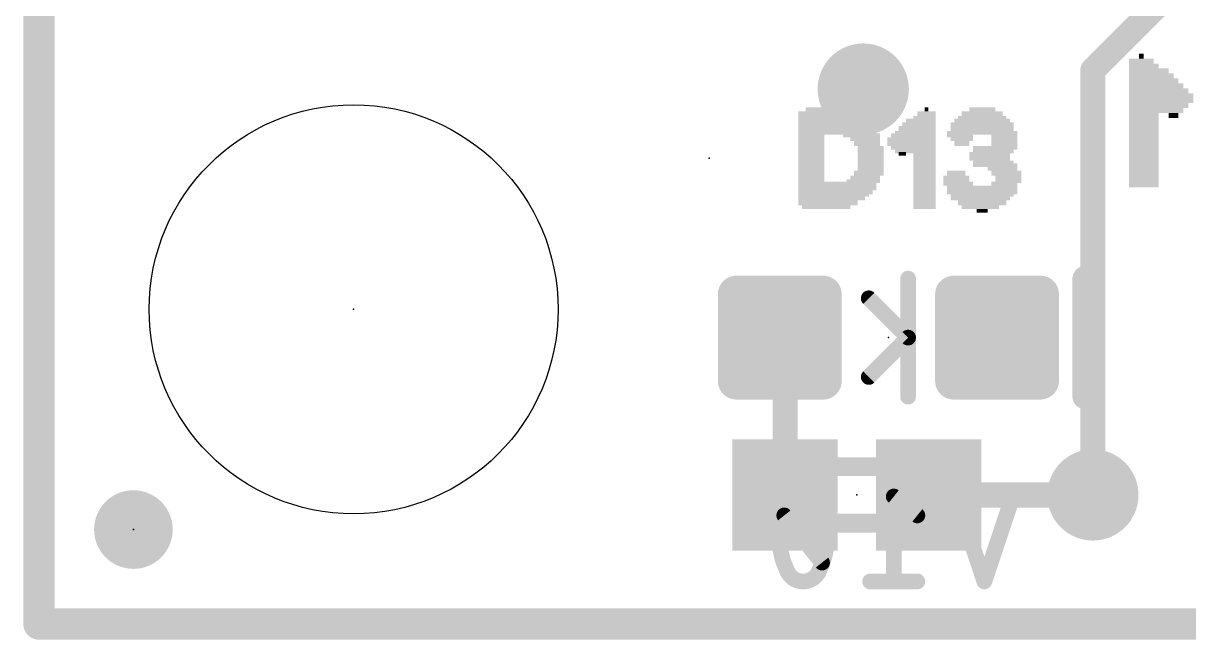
# Model space of a CAD drawing. Extents: x -34 to 52.6, y -23.4 to 26.6.
# Drawn here: x -0.13 to 9.28, y -0.13 to 4.85 of the extents above; entities that cross this region are included whole.
import ezdxf

# ---------------------------------------------------------------- set-up
doc = ezdxf.new("R2010")
doc.units = 0
for name, color, linetype in [('1', 12, 'CONTINUOUS'), ('16', 140, 'CONTINUOUS'), ('18', 110, 'CONTINUOUS'), ('20', 53, 'CONTINUOUS'), ('21', 41, 'CONTINUOUS'), ('22', 40, 'CONTINUOUS'), ('23', 53, 'CONTINUOUS'), ('24', 53, 'CONTINUOUS'), ('51', 53, 'CONTINUOUS')]:
    doc.layers.add(name, color=color, linetype=linetype)

# ---------------------------------------------------------------- blocks, each defined once
blk = doc.blocks.new('RECT160000X160000R30')
at = {"const_width": 0.15}
blk.add_lwpolyline([(0.425, -0.35), (0.425, 0.35, 0.4142), (0.35, 0.425), (-0.35, 0.425, 0.4142), (-0.425, 0.35), (-0.425, -0.35, 0.4142), (-0.35, -0.425), (0.35, -0.425, 0.4142)], format="xyb", close=True, dxfattribs=at)
blk.add_solid([(-0.3754, -0.3754), (0.3754, -0.3754), (-0.3754, 0.3754), (0.3754, 0.3754)])
blk = doc.blocks.new('PIE')
at = {"const_width": 0.5}
blk.add_lwpolyline([(0, -0.25, 1), (0, 0.25, 1), (0, -0.25)], format="xyb", dxfattribs=at)
blk = doc.blocks.new('RECT')
blk.add_solid([(-0.5, -0.5), (0.5, -0.5), (-0.5, 0.5), (0.5, 0.5)])
blk = doc.blocks.new('ROUNDV')
at = {"const_width": 0.5}
blk.add_lwpolyline([(0, -0.25, 1), (0, 0.25, 1), (0, -0.25)], format="xyb", dxfattribs=at)

msp = doc.modelspace()

# ---------------------------------------------------------------- linework, layer by layer
at = {"layer": '1'}
for points, const_width in [([(0, 0), (0, 25.4)], 0.254), ([(5.981, 2.3114), (6.024, 2.2684)], 0.2032), ([(6.024, 2.2684), (6.024, 1.0414)], 0.2032), ([(8.509, 1.0414), (7.184, 1.0414)], 0.2032), ([(25.4, 0), (0, 0)], 0.254)]:
    msp.add_lwpolyline(points, dxfattribs=dict(at, const_width=const_width))
for points, const_width in [([(6.0169, 2.3473, 1), (5.9451, 2.2755)], 0.1016), ([(6.0748, 2.2684, 1), (5.9732, 2.2684)], 0.1016), ([(5.9881, 2.2325, 1), (6.0599, 2.3043)], 0.1016), ([(7.184, 1.0922, 1), (7.184, 0.9906)], 0.1016), ([(8.509, 0.9906, 1), (8.509, 1.0922)], 0.1016), ([(5.9732, 1.0414, 1), (6.0748, 1.0414)], 0.1016), ([(0, 0.0635, 1), (0, -0.0635)], 0.127), ([(-0.0635, 0, 1), (0.0635, 0)], 0.127)]:
    msp.add_lwpolyline(points, format="xyb", dxfattribs=dict(at, const_width=const_width))
at = {"layer": '16'}
for points, const_width in [([(0, 0), (0, 25.4)], 0.254), ([(10.0076, 5.969), (8.509, 4.4704)], 0.2032), ([(8.509, 4.4704), (8.509, 1.0414)], 0.2032), ([(7.0917, 0.8763), (6.9012, 1.0287)], 0.127), ([(6.9012, 1.0287), (6.9012, 0.3429)], 0.127), ([(7.6327, 0.3429), (7.4041, 1.0287)], 0.127), ([(7.8613, 1.0287), (7.6327, 0.3429)], 0.127), ([(6.3221, 0.4953), (6.0173, 0.8763)], 0.127), ([(7.0917, 0.3429), (6.7107, 0.3429)], 0.127), ([(25.4, 0), (0, 0)], 0.254)]:
    msp.add_lwpolyline(points, dxfattribs=dict(at, const_width=const_width))
for points, const_width in [([(8.5598, 4.4704, 1), (8.4582, 4.4704)], 0.1016), ([(8.4731, 4.5063, 1), (8.5449, 4.4345)], 0.1016), ([(6.1697, 1.0287, 0.3205), (6.0363, 0.9335)], 0.127), ([(6.303, 0.9335, 0.3205), (6.1697, 1.0287)], 0.127), ([(6.1697, 1.0604, 1), (6.1697, 0.997)], 0.0635), ([(6.1697, 0.997, 1), (6.1697, 1.0604)], 0.0635), ([(6.921, 1.0535, 1), (6.8813, 1.0039)], 0.0635), ([(6.9329, 1.0287, 1), (6.8694, 1.0287)], 0.0635), ([(7.4342, 1.0387, 1), (7.374, 1.0187)], 0.0635), ([(7.8914, 1.0187, 1), (7.8312, 1.0387)], 0.0635), ([(8.4582, 1.0414, 1), (8.5598, 1.0414)], 0.1016), ([(6.0363, 0.9335, 0.1139), (5.9792, 0.6858)], 0.127), ([(6.0063, 0.9437, 1), (6.0663, 0.9232)], 0.0635), ([(6.0649, 0.9195, 1), (6.0078, 0.9474)], 0.0635), ([(6.3602, 0.6858, 0.1139), (6.303, 0.9335)], 0.127), ([(6.3316, 0.9474, 1), (6.2745, 0.9195)], 0.0635), ([(6.273, 0.9232, 1), (6.333, 0.9437)], 0.0635), ([(6.0421, 0.8961, 1), (5.9925, 0.8565)], 0.0635), ([(7.0718, 0.8515, 1), (7.1115, 0.9011)], 0.0635), ([(5.9792, 0.6858, 0.1139), (6.0363, 0.4382)], 0.127), ([(6.0109, 0.6858, 1), (5.9474, 0.6858)], 0.0635), ([(5.9474, 0.6858, 1), (6.0109, 0.6858)], 0.0635), ([(6.303, 0.4382, 0.1139), (6.3602, 0.6858)], 0.127), ([(6.3919, 0.6858, 1), (6.3284, 0.6858)], 0.0635), ([(6.3284, 0.6858, 1), (6.3919, 0.6858)], 0.0635), ([(6.0363, 0.4382, 0.3205), (6.1697, 0.3429)], 0.127), ([(6.0663, 0.4484, 1), (6.0063, 0.4279)], 0.0635), ([(6.0078, 0.4242, 1), (6.0649, 0.4521)], 0.0635), ([(6.1697, 0.3429, 0.3205), (6.303, 0.4382)], 0.127), ([(6.2745, 0.4521, 1), (6.3316, 0.4242)], 0.0635), ([(6.333, 0.4279, 1), (6.273, 0.4484)], 0.0635), ([(6.2973, 0.4755, 1), (6.3469, 0.5151)], 0.0635), ([(6.1697, 0.3746, 1), (6.1697, 0.3112)], 0.0635), ([(6.1697, 0.3112, 1), (6.1697, 0.3746)], 0.0635), ([(6.7107, 0.3747, 1), (6.7107, 0.3112)], 0.0635), ([(7.0917, 0.3112, 1), (7.0917, 0.3747)], 0.0635), ([(7.6026, 0.3529, 1), (7.6628, 0.3329)], 0.0635), ([(7.6026, 0.3329, 1), (7.6628, 0.3529)], 0.0635), ([(6.8694, 0.3429, 1), (6.9329, 0.3429)], 0.0635), ([(0, 0.0635, 1), (0, -0.0635)], 0.127), ([(-0.0635, 0, 1), (0.0635, 0)], 0.127)]:
    msp.add_lwpolyline(points, format="xyb", dxfattribs=dict(at, const_width=const_width))
at = {"layer": '20', "const_width": 0.2032}
for points in [[(0, 25.4), (0, 0)], [(0, 0), (25.4, 0)]]:
    msp.add_lwpolyline(points, dxfattribs=at)
at = {"layer": '20', "const_width": 0.1016}
for points in [[(0, 0.0508, 1), (0, -0.0508)], [(-0.0508, 0, 1), (0.0508, 0)]]:
    msp.add_lwpolyline(points, format="xyb", dxfattribs=at)
at = {"layer": '20'}
msp.add_circle((2.54, 2.54), 1.651, dxfattribs=at)
at = {"layer": '21', "const_width": 0.2032}
msp.add_lwpolyline([(8.4455, 2.7877), (8.4455, 1.8352)], dxfattribs=at)
at = {"layer": '21', "const_width": 0.1016}
for points in [[(8.4963, 2.7877, 1), (8.3947, 2.7877)], [(8.3947, 1.8352, 1), (8.4963, 1.8352)]]:
    msp.add_lwpolyline(points, format="xyb", dxfattribs=at)
at = {"layer": '23'}
for p in [(5.4102, 3.7592), (2.54, 2.54), (6.858, 2.3114), (6.604, 1.0414), (0.762, 0.762)]:
    msp.add_point(p, dxfattribs=at)
at = {"layer": '24'}
msp.add_point((0.762, 0.762), dxfattribs=at)
at = {"layer": '51'}
for points, const_width in [([(7.0168, 2.7877), (7.0168, 2.3114)], 0.127), ([(7.0168, 2.3114), (6.6993, 2.6289)], 0.127), ([(7.0168, 2.3114), (6.6993, 1.9939)], 0.127), ([(7.0168, 2.3114), (7.0168, 1.8352)], 0.127), ([(6.3336, 1.27), (6.8744, 1.27)], 0.1524), ([(6.8744, 0.8128), (6.3336, 0.8128)], 0.1524)]:
    msp.add_lwpolyline(points, dxfattribs=dict(at, const_width=const_width))
for points, const_width in [([(7.0485, 2.7877, 1), (6.985, 2.7877)], 0.0635), ([(6.7217, 2.6514, 1), (6.6768, 2.6064)], 0.0635), ([(7.0485, 2.3114, 1), (6.985, 2.3114)], 0.0635), ([(7.0392, 2.2889, 1), (6.9943, 2.3339)], 0.0635), ([(6.9943, 2.2889, 1), (7.0392, 2.3339)], 0.0635), ([(6.985, 2.3114, 1), (7.0485, 2.3114)], 0.0635), ([(6.6768, 2.0164, 1), (6.7217, 1.9714)], 0.0635), ([(6.985, 1.8352, 1), (7.0485, 1.8352)], 0.0635), ([(6.3336, 1.3081, 1), (6.3336, 1.2319)], 0.0762), ([(6.8744, 1.2319, 1), (6.8744, 1.3081)], 0.0762), ([(6.3336, 0.8509, 1), (6.3336, 0.7747)], 0.0762), ([(6.8744, 0.7747, 1), (6.8744, 0.8509)], 0.0762)]:
    msp.add_lwpolyline(points, format="xyb", dxfattribs=dict(at, const_width=const_width))

# ---------------------------------------------------------------- block references
at = {"layer": '1', "rotation": 270}
for p in [(5.981, 2.3114), (7.735, 2.3114)]:
    msp.add_blockref('RECT160000X160000R30', p, dxfattribs=at)
at = {"layer": '1'}
for name, p, xscale, yscale in [('RECT', (6.024, 1.0414), 0.85, 0.9), ('RECT', (7.184, 1.0414), 0.85, 0.9), ('PIE', (0.762, 0.762), 0.635, 0.635)]:
    msp.add_blockref(name, p, dxfattribs=dict(at, xscale=xscale, yscale=yscale))
at = {"layer": '16', "xscale": 0.635, "yscale": 0.635}
msp.add_blockref('PIE', (0.762, 0.762), dxfattribs=at)
at = {"layer": '18', "xscale": 0.7366, "yscale": 0.7366}
for p in [(6.6548, 4.318), (6.6548, 4.318), (8.509, 1.0414), (8.509, 1.0414)]:
    msp.add_blockref('ROUNDV', p, dxfattribs=at)
at = {"layer": '21'}
for p, xscale, yscale in [((6.3252, 4.1542), 0.27, 0.03), ((7.1652, 4.1542), 0.03, 0.03), ((7.6152, 4.1542), 0.21, 0.03), ((6.3552, 4.1192), 0.45, 0.04), ((6.3852, 4.0842), 0.51, 0.03), ((6.4002, 4.0642), 0.54, 0.03), ((6.4152, 4.0342), 0.57, 0.03), ((7.1052, 4.0342), 0.27, 0.03), ((7.1202, 4.0642), 0.24, 0.03), ((7.1502, 4.0842), 0.18, 0.03), ((7.1652, 4.1192), 0.15, 0.04), ((7.6152, 4.0342), 0.51, 0.03), ((7.6152, 4.0642), 0.45, 0.03), ((7.6152, 4.0842), 0.39, 0.03), ((7.6152, 4.1192), 0.33, 0.04), ((6.4302, 3.9992), 0.6, 0.04), ((6.4452, 3.9642), 0.63, 0.03), ((6.2352, 3.9442), 0.21, 0.03), ((6.6402, 3.9442), 0.3, 0.03), ((7.0602, 3.9442), 0.36, 0.03), ((7.0752, 3.9642), 0.33, 0.03), ((7.0902, 3.9992), 0.3, 0.04), ((7.6152, 3.9642), 0.57, 0.03), ((7.4352, 3.9442), 0.21, 0.03), ((7.6152, 3.9992), 0.51, 0.04), ((7.7952, 3.9442), 0.21, 0.03), ((6.2352, 3.9142), 0.21, 0.03), ((6.2352, 3.8792), 0.21, 0.04), ((6.2352, 3.8442), 0.21, 0.03), ((6.6702, 3.9142), 0.24, 0.03), ((6.6852, 3.8792), 0.21, 0.04), ((6.7152, 3.8442), 0.21, 0.03), ((7.0452, 3.9142), 0.39, 0.03), ((7.0452, 3.8792), 0.39, 0.04), ((7.0602, 3.8442), 0.36, 0.03), ((7.4502, 3.9142), 0.18, 0.03), ((7.4502, 3.8792), 0.12, 0.04), ((7.7202, 3.8442), 0.36, 0.03), ((7.7952, 3.9142), 0.21, 0.03), ((7.7952, 3.8792), 0.21, 0.04), ((6.2352, 3.8142), 0.21, 0.03), ((6.2352, 3.7942), 0.21, 0.03), ((6.2352, 3.7592), 0.21, 0.04), ((6.7152, 3.8142), 0.21, 0.03), ((6.7152, 3.7942), 0.21, 0.03), ((6.7152, 3.7592), 0.21, 0.04), ((7.0752, 3.8142), 0.33, 0.03), ((6.9702, 3.7942), 0.06, 0.03), ((7.1502, 3.7942), 0.18, 0.03), ((7.1502, 3.7592), 0.18, 0.04), ((7.6752, 3.7942), 0.33, 0.03), ((7.6752, 3.7592), 0.33, 0.04), ((7.7052, 3.8142), 0.33, 0.03), ((6.2352, 3.7242), 0.21, 0.03), ((6.2352, 3.7042), 0.21, 0.03), ((6.2352, 3.6742), 0.21, 0.03), ((6.7152, 3.7242), 0.21, 0.03), ((6.7152, 3.7042), 0.21, 0.03), ((6.7152, 3.6742), 0.21, 0.03), ((7.1502, 3.7242), 0.18, 0.03), ((7.1502, 3.7042), 0.18, 0.03), ((7.1502, 3.6742), 0.18, 0.03), ((7.7052, 3.7242), 0.33, 0.03), ((7.7202, 3.7042), 0.36, 0.03), ((7.7802, 3.6742), 0.24, 0.03), ((6.2352, 3.6392), 0.21, 0.04), ((6.2352, 3.6042), 0.21, 0.03), ((6.2352, 3.5742), 0.21, 0.03), ((6.6552, 3.5742), 0.27, 0.03), ((6.6702, 3.6042), 0.24, 0.03), ((6.7002, 3.6392), 0.24, 0.04), ((7.1502, 3.6392), 0.18, 0.04), ((7.1502, 3.6042), 0.18, 0.03), ((7.1502, 3.5742), 0.18, 0.03), ((7.4052, 3.6042), 0.21, 0.03), ((7.4052, 3.5742), 0.21, 0.03), ((7.4052, 3.6392), 0.15, 0.04), ((7.8102, 3.6392), 0.24, 0.04), ((7.8252, 3.6042), 0.21, 0.03), ((7.8252, 3.5742), 0.21, 0.03), ((6.4452, 3.5542), 0.63, 0.03), ((6.4452, 3.5192), 0.63, 0.04), ((6.4302, 3.4842), 0.6, 0.03), ((7.1502, 3.5542), 0.18, 0.03), ((7.1502, 3.5192), 0.18, 0.04), ((7.1502, 3.4842), 0.18, 0.03), ((7.4202, 3.5542), 0.24, 0.03), ((7.6152, 3.5192), 0.57, 0.04), ((7.6152, 3.4842), 0.57, 0.03), ((7.7952, 3.5542), 0.21, 0.03), ((6.4152, 3.4642), 0.57, 0.03), ((6.4002, 3.4342), 0.54, 0.03), ((6.3702, 3.3992), 0.48, 0.04), ((7.1502, 3.4642), 0.18, 0.03), ((7.1502, 3.4342), 0.18, 0.03), ((7.1502, 3.3992), 0.18, 0.04), ((7.6152, 3.4642), 0.51, 0.03), ((7.6002, 3.4342), 0.48, 0.03), ((7.6152, 3.3992), 0.39, 0.04), ((6.3552, 3.3642), 0.39, 0.03), ((7.1502, 3.3642), 0.18, 0.03), ((7.6002, 3.3642), 0.3, 0.03), ((7.6152, 3.3342), 0.09, 0.03)]:
    msp.add_blockref('RECT', p, dxfattribs=dict(at, xscale=xscale, yscale=yscale))
at = {"layer": '22', "yscale": 0.04, "rotation": 180}
for p, xscale in [((8.9, 4.544), 0.2), ((8.92, 4.504), 0.24), ((8.9, 4.584), 0.04), ((8.96, 4.464), 0.32), ((8.98, 4.424), 0.36), ((9, 4.384), 0.4), ((9.02, 4.344), 0.44), ((9.04, 4.304), 0.48), ((9.06, 4.264), 0.52), ((9.06, 4.224), 0.52), ((9.04, 4.184), 0.48), ((9.02, 4.144), 0.44), ((8.92, 4.104), 0.24), ((8.92, 4.064), 0.24), ((9.16, 4.104), 0.08), ((8.92, 4.024), 0.24), ((8.92, 3.984), 0.24), ((8.92, 3.944), 0.24), ((8.92, 3.904), 0.24), ((8.92, 3.864), 0.24), ((8.92, 3.824), 0.24), ((8.92, 3.784), 0.24), ((8.92, 3.744), 0.24), ((8.92, 3.704), 0.24), ((8.92, 3.664), 0.24), ((8.92, 3.624), 0.24), ((8.92, 3.584), 0.24), ((8.92, 3.544), 0.24)]:
    msp.add_blockref('RECT', p, dxfattribs=dict(at, xscale=xscale))
at = {"layer": '51', "xscale": 0.3, "yscale": 0.6096}
for p in [(6.2, 1.0414), (7.0128, 1.0414)]:
    msp.add_blockref('RECT', p, dxfattribs=at)

doc.saveas('drawing.dxf')
